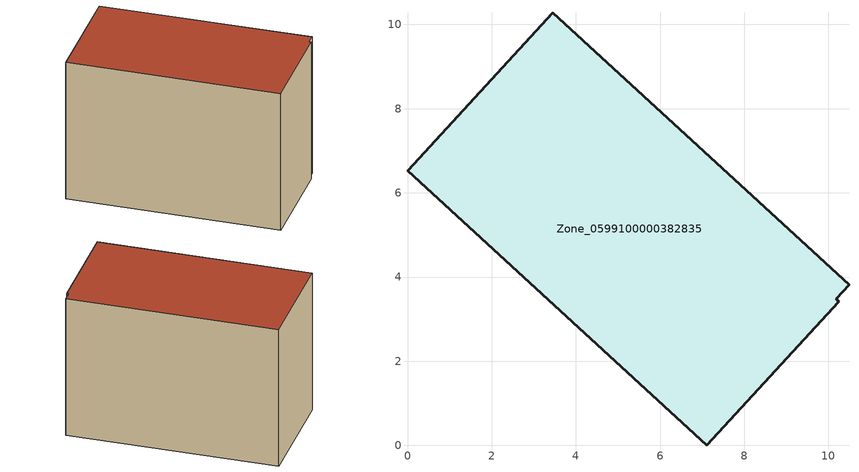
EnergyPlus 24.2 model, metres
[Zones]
Zone_0599100000382835
 floor ground (C_G): 7.1,0 0,6.53 3.45,10.28 10.49,3.81 10.19,3.48 10.25,3.42 z0
 wall outside (C_F): 0,6.53 7.1,0 10.25,3.42 10.19,3.48 10.49,3.81 3.45,10.28 0,6.53 z0:6.76
 roof outside (C_R): 10.49,3.81 3.45,10.28 0,6.53 7.1,0 10.25,3.42 10.19,3.48 z6.76
[BUILDING]
Pand.0599100000382835: North Axis=0; Terrain=City; Loads Convergence Tolerance Value=0.04; Temperature Convergence Tolerance Value=0.4; Solar Distribution=FullExterior; Maximum Number of Warmup Days=25; Minimum Number of Warmup Days=1
[Site:Location]
Rotterdam.The.Hague.AP_ZH_NLD Design_Conditions: Latitude=51.96; Longitude=4.45; Time Zone=1; Elevation=-4.5
[SITE:GROUNDTEMPERATURE:BUILDINGSURFACE]
18, 18, 18, 18, 18, 18, 18, 18, 18, 18, 18, 18
[MATERIAL] Thermal Absorptance=0.9; Solar Absorptance=0.7; Visible Absorptance=0.7
Name | Roughness | Thickness | Conductivity | Density | Specific Heat
G.TI.1992-2005 | MediumSmooth | 0.15 | 0.06 | 540 | 1210
F.TI.1992-2005 | Rough | 0.3 | 0.12 | 1920 | 840
R.TI.1992-2005 | MediumRough | 0.2 | 0.08 | 1500 | 1000
[CONSTRUCTION]
C_G: G.TI.1992-2005
C_F: F.TI.1992-2005
C_R: R.TI.1992-2005
[ZONE]
Zone_0599100000382835: Type=1; Multiplier=1; Ceiling Height=Autocalculate; Volume=Autocalculate; Floor Area=autocalculate; Part of Total Floor Area=Yes
[ZONEINFILTRATION:DESIGNFLOWRATE]
Infil_Zone_0599100000382835: Zone or ZoneList or Space or SpaceList=Zone_0599100000382835; Schedule=AlwaysOn; Design Flow Rate Calculation Method=Flow/Area; Flow Rate per Floor Area=0.0015; Constant Term Coefficient=1; Temperature Term Coefficient=0; Velocity Term Coefficient=0; Velocity Squared Term Coefficient=0
[HVACTEMPLATE:ZONE:IDEALLOADSAIRSYSTEM]
Zone_0599100000382835: Maximum Heating Supply Air Temperature=50; Minimum Cooling Supply Air Temperature=13; Maximum Heating Supply Air Humidity Ratio=0.0156; Minimum Cooling Supply Air Humidity Ratio=0.0077; Heating Limit=NoLimit; Cooling Limit=NoLimit; Dehumidification Control Type=ConstantSensibleHeatRatio; Cooling Sensible Heat Ratio=0.7; Dehumidification Setpoint=60; Humidification Control Type=None; Humidification Setpoint=30; Outdoor Air Method=None; Outdoor Air Flow Rate per Person=0.00944; Outdoor Air Flow Rate per Zone Floor Area=0; Outdoor Air Flow Rate per Zone=0; Demand Controlled Ventilation Type=None; Outdoor Air Economizer Type=NoEconomizer; Heat Recovery Type=None; Sensible Heat Recovery Effectiveness=0.7; Latent Heat Recovery Effectiveness=0.65
[ZONECONTROL:THERMOSTAT]
ThermostatControl_Zone_0599100000382835: Zone or ZoneList=Zone_0599100000382835; Control Type Schedule=DualSetpointControlType; Control 1=Thermostat_Zone_0599100000382835; Temperature Difference Between Cutout And Setpoint=0
[THERMOSTATSETPOINT:DUALSETPOINT]
Thermostat_Zone_0599100000382835: Heating Setpoint Temperature Schedule=HeatingSetpoint_Zone_0599100000382835; Cooling Setpoint Temperature Schedule=CoolingSetpoint_Zone_0599100000382835
[SCHEDULE:COMPACT]
HeatingSetpoint_Zone_0599100000382835: Through: 12/31, For: AllDays, Until: 24:00, 21
CoolingSetpoint_Zone_0599100000382835: Through: 12/31, For: AllDays, Until: 24:00, 24
DualSetpointControlType: Through: 12/31, For: AllDays, Until: 24:00, 4
AlwaysOn: Through: 12/31, For: AllDays, Until: 24:00, 1
